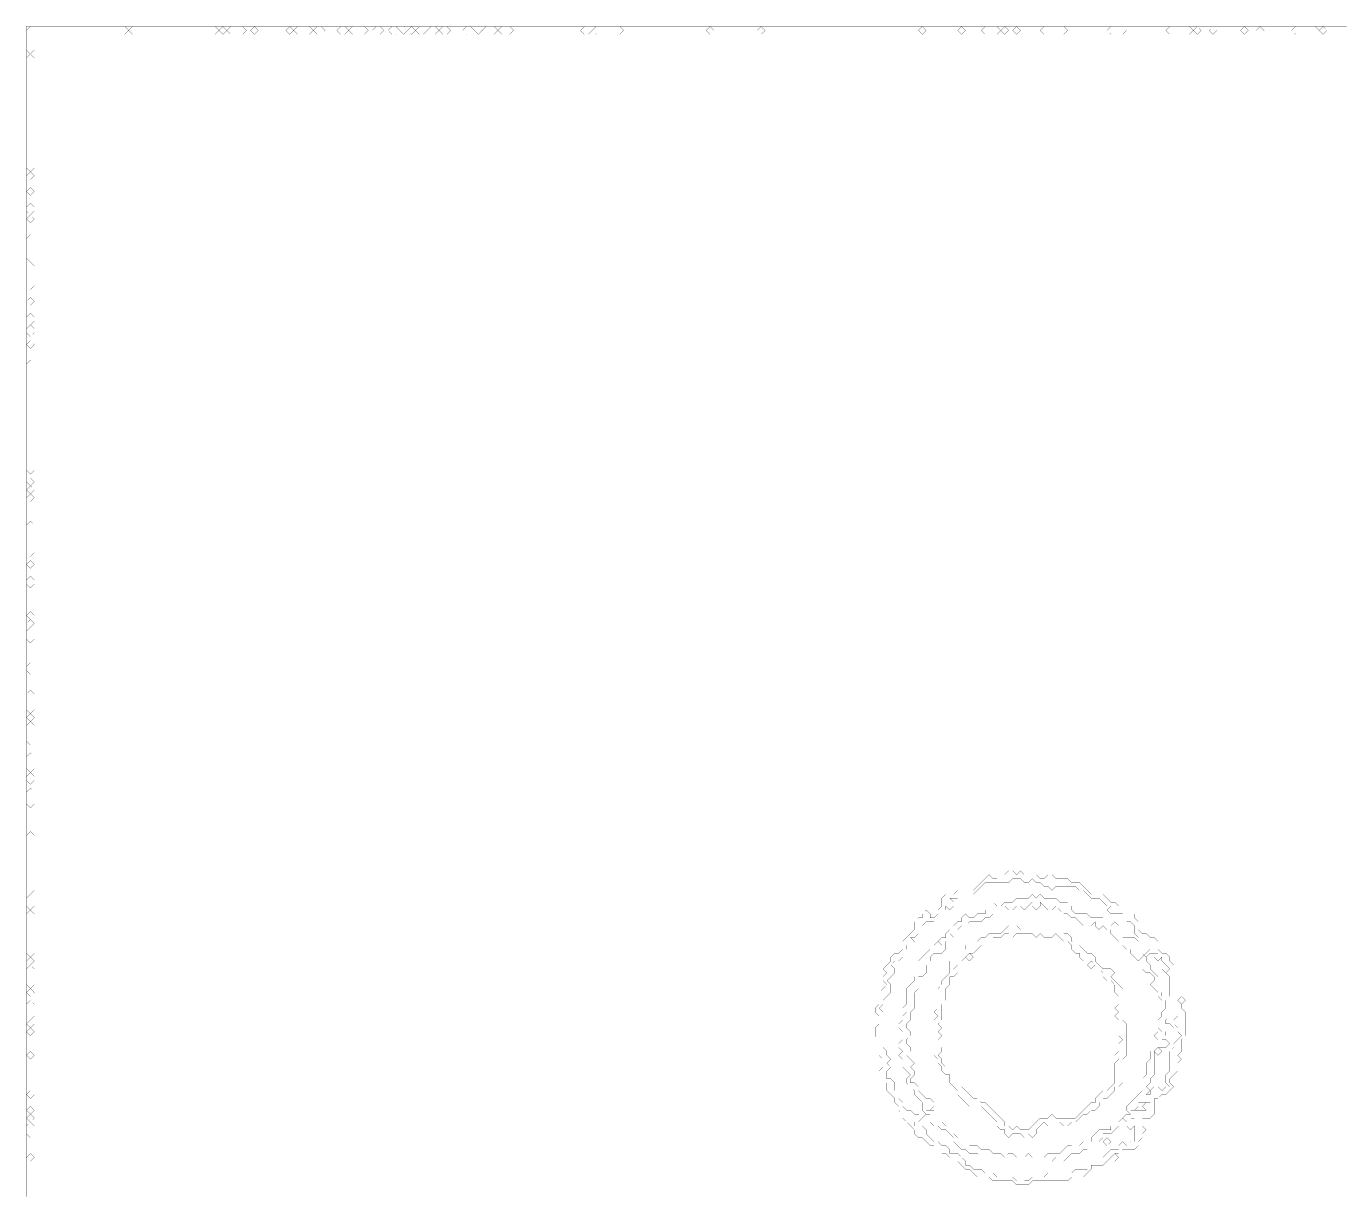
# Model space of a CAD drawing. Header units: metres. Extents: x 0 to 5089, y -5089 to 0.
# Drawn here: x 0 to 3341, y -2963 to 0 of the extents above; entities that cross this region are included whole.
import ezdxf

# ---------------------------------------------------------------- set-up
doc = ezdxf.new("R2010")
doc.units = ezdxf.units.M
doc.layers.add('conductor', color=1, linetype='Continuous')
doc.layers.add('substrate', color=5, linetype='Continuous')

msp = doc.modelspace()

# ---------------------------------------------------------------- linework, layer by layer
at = {"layer": 'conductor', "const_width": 0.5}
for points in [[(2499.7, -2161.1), (2489.7, -2171.1), (2479.8, -2171.1), (2469.8, -2171.1), (2459.9, -2171.1), (2449.9, -2171.1), (2440, -2171.1), (2430, -2171.1), (2420, -2181), (2410.1, -2191), (2400.1, -2200.9), (2390.2, -2200.9), (2380.2, -2200.9), (2370.2, -2200.9), (2360.3, -2210.9), (2350.3, -2210.9), (2340.4, -2210.9), (2350.3, -2220.9), (2350.3, -2230.8), (2340.4, -2240.8), (2330.4, -2230.8), (2330.4, -2240.8), (2320.4, -2250.7), (2310.5, -2260.7), (2300.5, -2270.6), (2290.6, -2270.6), (2280.6, -2270.6), (2270.6, -2280.6), (2260.7, -2280.6), (2260.7, -2290.6), (2260.7, -2300.5), (2250.7, -2310.5), (2240.8, -2310.5), (2250.7, -2320.4), (2240.8, -2330.4), (2230.8, -2330.4), (2230.8, -2340.4), (2220.9, -2350.3), (2220.9, -2360.3), (2210.9, -2370.2), (2200.9, -2370.2), (2191, -2380.2), (2200.9, -2390.2), (2200.9, -2400.1), (2191, -2410.1), (2181, -2420), (2191, -2430), (2191, -2440), (2191, -2449.9), (2181, -2459.9), (2171.1, -2469.8), (2171.1, -2479.8), (2161.1, -2489.7), (2171.1, -2499.7), (2171.1, -2509.7), (2171.1, -2519.6), (2171.1, -2529.6), (2171.1, -2539.5), (2171.1, -2549.5), (2171.1, -2559.5), (2171.1, -2569.4), (2171.1, -2579.4), (2171.1, -2589.3), (2181, -2599.3), (2181, -2609.3), (2191, -2619.2), (2181, -2629.2), (2191, -2639.1), (2181, -2649.1), (2181, -2659), (2181, -2669), (2191, -2669), (2200.9, -2679), (2200.9, -2688.9), (2200.9, -2698.9), (2210.9, -2708.8), (2210.9, -2718.8), (2220.9, -2728.8), (2220.9, -2738.7), (2230.8, -2748.7), (2240.8, -2748.7), (2250.7, -2758.6), (2260.7, -2758.6), (2270.6, -2768.6), (2260.7, -2778.6), (2250.7, -2778.6), (2250.7, -2788.5), (2260.7, -2788.5), (2270.6, -2788.5), (2280.6, -2798.5), (2280.6, -2808.4), (2290.6, -2818.4), (2300.5, -2828.4), (2310.5, -2828.4), (2320.4, -2838.3), (2330.4, -2838.3), (2340.4, -2848.3), (2340.4, -2858.2), (2350.3, -2858.2), (2360.3, -2858.2), (2370.2, -2868.2), (2380.2, -2878.1), (2380.2, -2888.1), (2390.2, -2888.1), (2400.1, -2898.1), (2410.1, -2898.1), (2420, -2898.1), (2430, -2908), (2440, -2908), (2449.9, -2908), (2459.9, -2918), (2469.8, -2918), (2479.8, -2918), (2489.7, -2918), (2499.7, -2918), (2509.7, -2927.9), (2519.6, -2918), (2529.6, -2927.9), (2539.5, -2927.9), (2549.5, -2918), (2559.5, -2918), (2569.4, -2918), (2579.4, -2918), (2589.3, -2908), (2599.3, -2908), (2609.3, -2908), (2619.2, -2908), (2629.2, -2908), (2639.1, -2908), (2649.1, -2908), (2659, -2898.1), (2669, -2898.1), (2679, -2898.1), (2688.9, -2898.1), (2688.9, -2888.1), (2698.9, -2878.1), (2708.8, -2868.2), (2718.8, -2868.2), (2728.8, -2868.2), (2738.7, -2858.2), (2748.7, -2848.3), (2758.6, -2848.3), (2768.6, -2848.3), (2768.6, -2838.3), (2778.6, -2828.4), (2788.5, -2838.3), (2798.5, -2828.4), (2808.4, -2828.4), (2808.4, -2818.4), (2808.4, -2808.4), (2808.4, -2798.5), (2808.4, -2788.5), (2798.5, -2798.5), (2788.5, -2788.5), (2778.6, -2788.5), (2768.6, -2788.5), (2758.6, -2798.5), (2748.7, -2808.4), (2738.7, -2808.4), (2728.8, -2808.4), (2728.8, -2818.4), (2718.8, -2828.4), (2708.8, -2828.4), (2698.9, -2838.3), (2688.9, -2848.3), (2679, -2848.3), (2669, -2858.2), (2659, -2858.2), (2649.1, -2858.2), (2639.1, -2868.2), (2629.2, -2878.1), (2619.2, -2878.1), (2609.3, -2868.2), (2599.3, -2878.1), (2589.3, -2878.1), (2579.4, -2878.1), (2569.4, -2878.1), (2559.5, -2878.1), (2549.5, -2878.1), (2539.5, -2878.1), (2529.6, -2878.1), (2519.6, -2878.1), (2509.7, -2878.1), (2499.7, -2878.1), (2489.7, -2878.1), (2479.8, -2878.1), (2469.8, -2868.2), (2459.9, -2868.2), (2449.9, -2868.2), (2440, -2868.2), (2430, -2868.2), (2420, -2868.2), (2410.1, -2858.2), (2400.1, -2858.2), (2390.2, -2858.2), (2380.2, -2848.3), (2370.2, -2848.3), (2360.3, -2838.3), (2350.3, -2828.4), (2350.3, -2818.4), (2340.4, -2808.4), (2330.4, -2798.5), (2320.4, -2798.5), (2310.5, -2788.5), (2300.5, -2788.5), (2290.6, -2778.6), (2280.6, -2778.6), (2270.6, -2768.6), (2280.6, -2758.6), (2290.6, -2758.6), (2280.6, -2758.6), (2270.6, -2748.7), (2270.6, -2738.7), (2270.6, -2728.8), (2260.7, -2718.8), (2250.7, -2708.8), (2250.7, -2698.9), (2240.8, -2688.9), (2230.8, -2679), (2230.8, -2669), (2240.8, -2659), (2230.8, -2649.1), (2220.9, -2639.1), (2220.9, -2629.2), (2220.9, -2619.2), (2210.9, -2609.3), (2220.9, -2599.3), (2210.9, -2589.3), (2210.9, -2579.4), (2220.9, -2569.4), (2220.9, -2559.5), (2220.9, -2549.5), (2210.9, -2539.5), (2210.9, -2529.6), (2220.9, -2519.6), (2220.9, -2509.7), (2230.8, -2499.7), (2220.9, -2489.7), (2230.8, -2479.8), (2230.8, -2469.8), (2230.8, -2459.9), (2230.8, -2449.9), (2230.8, -2440), (2240.8, -2430), (2250.7, -2420), (2250.7, -2410.1), (2260.7, -2400.1), (2260.7, -2390.2), (2260.7, -2380.2), (2260.7, -2370.2), (2270.6, -2360.3), (2280.6, -2350.3), (2290.6, -2340.4), (2300.5, -2340.4), (2300.5, -2330.4), (2310.5, -2320.4), (2320.4, -2330.4), (2310.5, -2320.4), (2320.4, -2310.5), (2330.4, -2310.5), (2330.4, -2300.5), (2340.4, -2290.6), (2350.3, -2300.5), (2350.3, -2290.6), (2350.3, -2280.6), (2360.3, -2270.6), (2370.2, -2270.6), (2370.2, -2260.7), (2380.2, -2250.7), (2390.2, -2260.7), (2400.1, -2260.7), (2410.1, -2250.7), (2420, -2250.7), (2430, -2250.7), (2430, -2240.8), (2440, -2230.8), (2449.9, -2220.9), (2459.9, -2230.8), (2469.8, -2230.8), (2479.8, -2220.9), (2489.7, -2220.9), (2499.7, -2220.9), (2509.7, -2210.9), (2519.6, -2210.9), (2529.6, -2210.9), (2539.5, -2210.9), (2549.5, -2200.9), (2559.5, -2210.9), (2569.4, -2200.9), (2579.4, -2210.9), (2589.3, -2210.9), (2599.3, -2210.9), (2609.3, -2210.9), (2619.2, -2220.9), (2629.2, -2220.9), (2639.1, -2220.9), (2649.1, -2230.8), (2649.1, -2240.8), (2659, -2250.7), (2669, -2250.7), (2679, -2250.7), (2688.9, -2250.7), (2698.9, -2260.7), (2708.8, -2260.7), (2718.8, -2260.7), (2728.8, -2260.7), (2738.7, -2270.6), (2748.7, -2280.6), (2758.6, -2270.6), (2768.6, -2280.6), (2768.6, -2290.6), (2768.6, -2300.5), (2778.6, -2310.5), (2788.5, -2310.5), (2798.5, -2310.5), (2808.4, -2310.5), (2818.4, -2320.4), (2818.4, -2330.4), (2818.4, -2320.4), (2818.4, -2310.5), (2808.4, -2300.5), (2808.4, -2290.6), (2808.4, -2280.6), (2798.5, -2270.6), (2788.5, -2270.6), (2778.6, -2260.7), (2778.6, -2250.7), (2768.6, -2250.7), (2758.6, -2250.7), (2748.7, -2250.7), (2738.7, -2240.8), (2748.7, -2230.8), (2738.7, -2230.8), (2728.8, -2220.9), (2718.8, -2210.9), (2708.8, -2210.9), (2698.9, -2210.9), (2688.9, -2200.9), (2679, -2191), (2669, -2191), (2659, -2181), (2649.1, -2181), (2639.1, -2181), (2629.2, -2181), (2619.2, -2181), (2609.3, -2181), (2599.3, -2191), (2589.3, -2181), (2579.4, -2181), (2569.4, -2171.1), (2559.5, -2171.1), (2549.5, -2161.1), (2539.5, -2171.1), (2529.6, -2171.1), (2519.6, -2161.1), (2509.7, -2161.1)], [(2479.8, -2300.5), (2469.8, -2310.5), (2459.9, -2310.5), (2449.9, -2310.5), (2440, -2320.4), (2430, -2330.4), (2420, -2330.4), (2410.1, -2340.4), (2400.1, -2350.3), (2390.2, -2350.3), (2380.2, -2360.3), (2370.2, -2370.2), (2360.3, -2370.2), (2360.3, -2380.2), (2350.3, -2390.2), (2360.3, -2400.1), (2350.3, -2410.1), (2340.4, -2410.1), (2340.4, -2420), (2340.4, -2430), (2330.4, -2440), (2330.4, -2449.9), (2330.4, -2459.9), (2330.4, -2469.8), (2320.4, -2479.8), (2320.4, -2489.7), (2320.4, -2499.7), (2320.4, -2509.7), (2320.4, -2519.6), (2310.5, -2529.6), (2320.4, -2539.5), (2310.5, -2549.5), (2320.4, -2559.5), (2310.5, -2569.4), (2310.5, -2579.4), (2320.4, -2589.3), (2320.4, -2599.3), (2310.5, -2609.3), (2320.4, -2619.2), (2320.4, -2629.2), (2330.4, -2639.1), (2340.4, -2649.1), (2350.3, -2659), (2360.3, -2669), (2360.3, -2679), (2360.3, -2688.9), (2370.2, -2688.9), (2380.2, -2698.9), (2390.2, -2708.8), (2400.1, -2718.8), (2410.1, -2718.8), (2420, -2728.8), (2430, -2728.8), (2440, -2738.7), (2449.9, -2748.7), (2459.9, -2758.6), (2469.8, -2768.6), (2479.8, -2778.6), (2479.8, -2788.5), (2489.7, -2788.5), (2499.7, -2798.5), (2509.7, -2788.5), (2519.6, -2798.5), (2529.6, -2798.5), (2539.5, -2798.5), (2549.5, -2788.5), (2559.5, -2778.6), (2569.4, -2768.6), (2579.4, -2768.6), (2589.3, -2768.6), (2599.3, -2758.6), (2609.3, -2768.6), (2619.2, -2768.6), (2629.2, -2768.6), (2639.1, -2768.6), (2649.1, -2768.6), (2659, -2768.6), (2669, -2758.6), (2679, -2748.7), (2688.9, -2738.7), (2698.9, -2728.8), (2708.8, -2728.8), (2708.8, -2718.8), (2718.8, -2708.8), (2728.8, -2698.9), (2738.7, -2698.9), (2748.7, -2688.9), (2758.6, -2679), (2758.6, -2669), (2758.6, -2659), (2758.6, -2649.1), (2758.6, -2639.1), (2758.6, -2629.2), (2768.6, -2619.2), (2758.6, -2609.3), (2768.6, -2599.3), (2768.6, -2589.3), (2768.6, -2579.4), (2778.6, -2569.4), (2768.6, -2559.5), (2768.6, -2549.5), (2768.6, -2539.5), (2768.6, -2529.6), (2768.6, -2519.6), (2758.6, -2509.7), (2768.6, -2499.7), (2758.6, -2489.7), (2768.6, -2479.8), (2768.6, -2469.8), (2768.6, -2459.9), (2758.6, -2449.9), (2758.6, -2440), (2758.6, -2430), (2748.7, -2420), (2738.7, -2420), (2728.8, -2410.1), (2728.8, -2400.1), (2718.8, -2390.2), (2708.8, -2380.2), (2698.9, -2370.2), (2688.9, -2370.2), (2679, -2370.2), (2669, -2360.3), (2669, -2350.3), (2659, -2350.3), (2649.1, -2340.4), (2649.1, -2330.4), (2639.1, -2320.4), (2629.2, -2320.4), (2619.2, -2310.5), (2609.3, -2300.5), (2599.3, -2310.5), (2589.3, -2310.5), (2579.4, -2310.5), (2569.4, -2300.5), (2559.5, -2310.5), (2549.5, -2300.5), (2539.5, -2300.5), (2529.6, -2300.5), (2519.6, -2300.5), (2509.7, -2300.5), (2499.7, -2310.5), (2489.7, -2300.5)], [(2798.5, -2330.4)], [(2380.2, -2360.3), (2390.2, -2350.3), (2400.1, -2360.3), (2390.2, -2370.2)], [(2688.9, -2380.2), (2698.9, -2370.2), (2708.8, -2380.2), (2698.9, -2390.2)], [(2808.4, -2350.3)], [(2828.4, -2350.3), (2838.3, -2360.3), (2838.3, -2370.2), (2848.3, -2380.2), (2848.3, -2390.2), (2858.2, -2400.1), (2868.2, -2410.1), (2868.2, -2420), (2868.2, -2430), (2868.2, -2440), (2878.1, -2449.9), (2878.1, -2459.9), (2888.1, -2459.9), (2898.1, -2459.9), (2898.1, -2449.9), (2898.1, -2440), (2898.1, -2430), (2898.1, -2420), (2898.1, -2410.1), (2888.1, -2400.1), (2898.1, -2390.2), (2888.1, -2380.2), (2878.1, -2370.2), (2878.1, -2360.3), (2868.2, -2350.3), (2858.2, -2350.3), (2848.3, -2350.3), (2838.3, -2360.3)], [(2858.2, -2360.3), (2868.2, -2350.3), (2878.1, -2360.3), (2868.2, -2370.2)], [(2878.1, -2390.2), (2888.1, -2380.2), (2898.1, -2390.2), (2888.1, -2400.1)], [(2898.1, -2489.7)], [(2918, -2489.7)], [(2898.1, -2509.7), (2888.1, -2519.6), (2888.1, -2529.6), (2898.1, -2529.6), (2908, -2539.5), (2898.1, -2549.5), (2888.1, -2549.5), (2888.1, -2559.5), (2878.1, -2569.4), (2888.1, -2569.4), (2898.1, -2579.4), (2888.1, -2589.3), (2878.1, -2589.3), (2868.2, -2589.3), (2858.2, -2599.3), (2858.2, -2609.3), (2858.2, -2619.2), (2858.2, -2629.2), (2858.2, -2639.1), (2858.2, -2649.1), (2858.2, -2659), (2848.3, -2669), (2848.3, -2679), (2838.3, -2688.9), (2848.3, -2698.9), (2838.3, -2708.8), (2848.3, -2708.8), (2848.3, -2698.9), (2858.2, -2688.9), (2868.2, -2688.9), (2878.1, -2698.9), (2888.1, -2688.9), (2898.1, -2688.9), (2888.1, -2679), (2888.1, -2669), (2888.1, -2659), (2898.1, -2649.1), (2898.1, -2639.1), (2898.1, -2629.2), (2898.1, -2619.2), (2898.1, -2609.3), (2898.1, -2599.3), (2908, -2589.3), (2908, -2579.4), (2918, -2569.4), (2927.9, -2559.5), (2918, -2549.5), (2918, -2539.5), (2908, -2529.6), (2908, -2519.6), (2918, -2509.7), (2908, -2509.7)], [(2858.2, -2599.3), (2868.2, -2589.3), (2878.1, -2599.3), (2868.2, -2609.3)], [(2818.4, -2728.8), (2818.4, -2738.7), (2808.4, -2748.7), (2798.5, -2748.7), (2808.4, -2748.7), (2818.4, -2748.7), (2828.4, -2748.7), (2838.3, -2748.7), (2828.4, -2738.7), (2838.3, -2728.8), (2848.3, -2728.8), (2838.3, -2728.8), (2828.4, -2728.8)], [(2798.5, -2768.6), (2808.4, -2768.6)], [(2728.8, -2828.4), (2738.7, -2818.4), (2748.7, -2828.4), (2738.7, -2838.3)]]:
    msp.add_lwpolyline(points, close=True, dxfattribs=at)
at = {"layer": 'substrate', "const_width": 0.5}
msp.add_lwpolyline([(3346.2, 0), (3336.3, 0), (3326.3, 0), (3316.3, 0), (3306.4, 0), (3296.4, 0), (3286.5, 0), (3276.5, 0), (3266.5, 0), (3256.6, 0), (3246.6, 0), (3236.7, 0), (3226.7, 0), (3216.8, 0), (3206.8, 0), (3196.8, 0), (3186.9, 0), (3176.9, 0), (3167, 0), (3157, 0), (3147, 0), (3137.1, 0), (3127.1, 0), (3117.2, 0), (3107.2, 0), (3097.2, 0), (3087.3, 0), (3077.3, 0), (3067.4, 0), (3057.4, 0), (3047.4, 0), (3037.5, 0), (3027.5, 0), (3017.6, 0), (3007.6, 0), (2997.7, 0), (2987.7, 0), (2977.7, 0), (2967.8, 0), (2957.8, 0), (2947.9, 0), (2937.9, 0), (2927.9, 0), (2918, 0), (2908, 0), (2898.1, 0), (2888.1, 0), (2878.1, 0), (2868.2, 0), (2858.2, 0), (2848.3, 0), (2838.3, 0), (2828.4, 0), (2818.4, 0), (2808.4, 0), (2798.5, 0), (2788.5, 0), (2778.6, 0), (2768.6, 0), (2758.6, 0), (2748.7, 0), (2738.7, 0), (2728.8, 0), (2718.8, 0), (2708.8, 0), (2698.9, 0), (2688.9, 0), (2679, 0), (2669, 0), (2659, 0), (2649.1, 0), (2639.1, 0), (2629.2, 0), (2619.2, 0), (2609.3, 0), (2599.3, 0), (2589.3, 0), (2579.4, 0), (2569.4, 0), (2559.5, 0), (2549.5, 0), (2539.5, 0), (2529.6, 0), (2519.6, 0), (2509.7, 0), (2499.7, 0), (2489.7, 0), (2479.8, 0), (2469.8, 0), (2459.9, 0), (2449.9, 0), (2440, 0), (2430, 0), (2420, 0), (2410.1, 0), (2400.1, 0), (2390.2, 0), (2380.2, 0), (2370.2, 0), (2360.3, 0), (2350.3, 0), (2340.4, 0), (2330.4, 0), (2320.4, 0), (2310.5, 0), (2300.5, 0), (2290.6, 0), (2280.6, 0), (2270.6, 0), (2260.7, 0), (2250.7, 0), (2240.8, 0), (2230.8, 0), (2220.9, 0), (2210.9, 0), (2200.9, 0), (2191, 0), (2181, 0), (2171.1, 0), (2161.1, 0), (2151.1, 0), (2141.2, 0), (2131.2, 0), (2121.3, 0), (2111.3, 0), (2101.3, 0), (2091.4, 0), (2081.4, 0), (2071.5, 0), (2061.5, 0), (2051.6, 0), (2041.6, 0), (2031.6, 0), (2021.7, 0), (2011.7, 0), (2001.8, 0), (1991.8, 0), (1981.8, 0), (1971.9, 0), (1961.9, 0), (1952, 0), (1942, 0), (1932, 0), (1922.1, 0), (1912.1, 0), (1902.2, 0), (1892.2, 0), (1882.2, 0), (1872.3, 0), (1862.3, 0), (1852.4, 0), (1842.4, 0), (1832.5, 0), (1822.5, 0), (1812.5, 0), (1802.6, 0), (1792.6, 0), (1782.7, 0), (1772.7, 0), (1762.7, 0), (1752.8, 0), (1742.8, 0), (1732.9, 0), (1722.9, 0), (1712.9, 0), (1703, 0), (1693, 0), (1683.1, 0), (1673.1, 0), (1663.2, 0), (1653.2, 0), (1643.2, 0), (1633.3, 0), (1623.3, 0), (1613.4, 0), (1603.4, 0), (1593.4, 0), (1583.5, 0), (1573.5, 0), (1563.6, 0), (1553.6, 0), (1543.6, 0), (1533.7, 0), (1523.7, 0), (1513.8, 0), (1503.8, 0), (1493.8, 0), (1483.9, 0), (1473.9, 0), (1464, 0), (1454, 0), (1444.1, 0), (1434.1, 0), (1424.1, 0), (1414.2, 0), (1404.2, 0), (1394.3, 0), (1384.3, 0), (1374.3, 0), (1364.4, 0), (1354.4, 0), (1344.5, 0), (1334.5, 0), (1324.5, 0), (1314.6, 0), (1304.6, 0), (1294.7, 0), (1284.7, 0), (1274.8, 0), (1264.8, 0), (1254.8, 0), (1244.9, 0), (1234.9, 0), (1225, 0), (1215, 0), (1205, 0), (1195.1, 0), (1185.1, 0), (1175.2, 0), (1165.2, 0), (1155.2, 0), (1145.3, 0), (1135.3, 0), (1125.4, 0), (1115.4, 0), (1105.4, 0), (1095.5, 0), (1085.5, 0), (1075.6, 0), (1065.6, 0), (1055.7, 0), (1045.7, 0), (1035.7, 0), (1025.8, 0), (1015.8, 0), (1005.9, 0), (995.9, 0), (985.9, 0), (976, 0), (966, 0), (956.1, 0), (946.1, 0), (936.1, 0), (926.2, 0), (916.2, 0), (906.3, 0), (896.3, 0), (886.3, 0), (876.4, 0), (866.4, 0), (856.5, 0), (846.5, 0), (836.6, 0), (826.6, 0), (816.6, 0), (806.7, 0), (796.7, 0), (786.8, 0), (776.8, 0), (766.8, 0), (756.9, 0), (746.9, 0), (737, 0), (727, 0), (717, 0), (707.1, 0), (697.1, 0), (687.2, 0), (677.2, 0), (667.3, 0), (657.3, 0), (647.3, 0), (637.4, 0), (627.4, 0), (617.5, 0), (607.5, 0), (597.5, 0), (587.6, 0), (577.6, 0), (567.7, 0), (557.7, 0), (547.7, 0), (537.8, 0), (527.8, 0), (517.9, 0), (507.9, 0), (497.9, 0), (488, 0), (478, 0), (468.1, 0), (458.1, 0), (448.2, 0), (438.2, 0), (428.2, 0), (418.3, 0), (408.3, 0), (398.4, 0), (388.4, 0), (378.4, 0), (368.5, 0), (358.5, 0), (348.6, 0), (338.6, 0), (328.6, 0), (318.7, 0), (308.7, 0), (298.8, 0), (288.8, 0), (278.9, 0), (268.9, 0), (258.9, 0), (249, 0), (239, 0), (229.1, 0), (219.1, 0), (209.1, 0), (199.2, 0), (189.2, 0), (179.3, 0), (169.3, 0), (159.3, 0), (149.4, 0), (139.4, 0), (129.5, 0), (119.5, 0), (109.5, 0), (99.6, 0), (89.6, 0), (79.7, 0), (69.7, 0), (59.8, 0), (49.8, 0), (39.8, 0), (29.9, 0), (19.9, 0), (10, 0), (0, 0), (0, -10), (0, -19.9), (0, -29.9), (0, -39.8), (0, -49.8), (0, -59.8), (0, -69.7), (0, -79.7), (0, -89.6), (0, -99.6), (0, -109.5), (0, -119.5), (0, -129.5), (0, -139.4), (0, -149.4), (0, -159.3), (0, -169.3), (0, -179.3), (0, -189.2), (0, -199.2), (0, -209.1), (0, -219.1), (0, -229.1), (0, -239), (0, -249), (0, -258.9), (0, -268.9), (0, -278.9), (0, -288.8), (0, -298.8), (0, -308.7), (0, -318.7), (0, -328.6), (0, -338.6), (0, -348.6), (0, -358.5), (0, -368.5), (0, -378.4), (0, -388.4), (0, -398.4), (0, -408.3), (0, -418.3), (0, -428.2), (0, -438.2), (0, -448.2), (0, -458.1), (0, -468.1), (0, -478), (0, -488), (0, -497.9), (0, -507.9), (0, -517.9), (0, -527.8), (0, -537.8), (0, -547.7), (0, -557.7), (0, -567.7), (0, -577.6), (0, -587.6), (0, -597.5), (0, -607.5), (0, -617.5), (0, -627.4), (0, -637.4), (0, -647.3), (0, -657.3), (0, -667.3), (0, -677.2), (0, -687.2), (0, -697.1), (0, -707.1), (0, -717), (0, -727), (0, -737), (0, -746.9), (0, -756.9), (0, -766.8), (0, -776.8), (0, -786.8), (0, -796.7), (0, -806.7), (0, -816.6), (0, -826.6), (0, -836.6), (0, -846.5), (0, -856.5), (0, -866.4), (0, -876.4), (0, -886.3), (0, -896.3), (0, -906.3), (0, -916.2), (0, -926.2), (0, -936.1), (0, -946.1), (0, -956.1), (0, -966), (0, -976), (0, -985.9), (0, -995.9), (0, -1005.9), (0, -1015.8), (0, -1025.8), (0, -1035.7), (0, -1045.7), (0, -1055.7), (0, -1065.6), (0, -1075.6), (0, -1085.5), (0, -1095.5), (0, -1105.4), (0, -1115.4), (0, -1125.4), (0, -1135.3), (0, -1145.3), (0, -1155.2), (0, -1165.2), (0, -1175.2), (0, -1185.1), (0, -1195.1), (0, -1205), (0, -1215), (0, -1225), (0, -1234.9), (0, -1244.9), (0, -1254.8), (0, -1264.8), (0, -1274.8), (0, -1284.7), (0, -1294.7), (0, -1304.6), (0, -1314.6), (0, -1324.5), (0, -1334.5), (0, -1344.5), (0, -1354.4), (0, -1364.4), (0, -1374.3), (0, -1384.3), (0, -1394.3), (0, -1404.2), (0, -1414.2), (0, -1424.1), (0, -1434.1), (0, -1444.1), (0, -1454), (0, -1464), (0, -1473.9), (0, -1483.9), (0, -1493.8), (0, -1503.8), (0, -1513.8), (0, -1523.7), (0, -1533.7), (0, -1543.6), (0, -1553.6), (0, -1563.6), (0, -1573.5), (0, -1583.5), (0, -1593.4), (0, -1603.4), (0, -1613.4), (0, -1623.3), (0, -1633.3), (0, -1643.2), (0, -1653.2), (0, -1663.2), (0, -1673.1), (0, -1683.1), (0, -1693), (0, -1703), (0, -1712.9), (0, -1722.9), (0, -1732.9), (0, -1742.8), (0, -1752.8), (0, -1762.7), (0, -1772.7), (0, -1782.7), (0, -1792.6), (0, -1802.6), (0, -1812.5), (0, -1822.5), (0, -1832.5), (0, -1842.4), (0, -1852.4), (0, -1862.3), (0, -1872.3), (0, -1882.2), (0, -1892.2), (0, -1902.2), (0, -1912.1), (0, -1922.1), (0, -1932), (0, -1942), (0, -1952), (0, -1961.9), (0, -1971.9), (0, -1981.8), (0, -1991.8), (0, -2001.8), (0, -2011.7), (0, -2021.7), (0, -2031.6), (0, -2041.6), (0, -2051.6), (0, -2061.5), (0, -2071.5), (0, -2081.4), (0, -2091.4), (0, -2101.3), (0, -2111.3), (0, -2121.3), (0, -2131.2), (0, -2141.2), (0, -2151.1), (0, -2161.1), (0, -2171.1), (0, -2181), (0, -2191), (0, -2200.9), (0, -2210.9), (0, -2220.9), (0, -2230.8), (0, -2240.8), (0, -2250.7), (0, -2260.7), (0, -2270.6), (0, -2280.6), (0, -2290.6), (0, -2300.5), (0, -2310.5), (0, -2320.4), (0, -2330.4), (0, -2340.4), (0, -2350.3), (0, -2360.3), (0, -2370.2), (0, -2380.2), (0, -2390.2), (0, -2400.1), (0, -2410.1), (0, -2420), (0, -2430), (0, -2440), (0, -2449.9), (0, -2459.9), (0, -2469.8), (0, -2479.8), (0, -2489.7), (0, -2499.7), (0, -2509.7), (0, -2519.6), (0, -2529.6), (0, -2539.5), (0, -2549.5), (0, -2559.5), (0, -2569.4), (0, -2579.4), (0, -2589.3), (0, -2599.3), (0, -2609.3), (0, -2619.2), (0, -2629.2), (0, -2639.1), (0, -2649.1), (0, -2659), (0, -2669), (0, -2679), (0, -2688.9), (0, -2698.9), (0, -2708.8), (0, -2718.8), (0, -2728.8), (0, -2738.7), (0, -2748.7), (0, -2758.6), (0, -2768.6), (0, -2778.6), (0, -2788.5), (0, -2798.5), (0, -2808.4), (0, -2818.4), (0, -2828.4), (0, -2838.3), (0, -2848.3), (0, -2858.2), (0, -2868.2), (0, -2878.1), (0, -2888.1), (0, -2898.1), (0, -2908), (0, -2918), (0, -2927.9), (0, -2937.9), (0, -2947.9), (0, -2957.8), (0, -2967.8)], dxfattribs=at)
for points in [[(0, -10), (10, 0), (19.9, 0), (29.9, 0), (39.8, 0), (49.8, 0), (59.8, 0), (69.7, 0), (79.7, 0), (89.6, 0), (99.6, 0), (109.5, 0), (119.5, 0), (129.5, 0), (139.4, 0), (149.4, 0), (159.3, 0), (169.3, 0), (179.3, 0), (189.2, 0), (199.2, 0), (209.1, 0), (219.1, 0), (229.1, 0), (239, 0), (249, 0), (258.9, -10), (249, -19.9), (239, -19.9), (229.1, -19.9), (219.1, -19.9), (209.1, -19.9), (199.2, -19.9), (189.2, -19.9), (179.3, -19.9), (169.3, -19.9), (159.3, -19.9), (149.4, -19.9), (139.4, -19.9), (129.5, -19.9), (119.5, -19.9), (109.5, -19.9), (99.6, -19.9), (89.6, -19.9), (79.7, -19.9), (69.7, -19.9), (59.8, -19.9), (49.8, -19.9), (39.8, -19.9), (29.9, -19.9), (19.9, -19.9), (19.9, -29.9), (19.9, -39.8), (19.9, -49.8), (19.9, -59.8), (10, -69.7), (0, -59.8), (0, -49.8), (0, -39.8), (0, -29.9), (0, -19.9)], [(258.9, -10), (268.9, 0), (278.9, 0), (288.8, 0), (298.8, 0), (308.7, 0), (318.7, 0), (328.6, 0), (338.6, 0), (348.6, 0), (358.5, 0), (368.5, 0), (378.4, 0), (388.4, 0), (398.4, 0), (408.3, 0), (418.3, 0), (428.2, 0), (438.2, 0), (448.2, 0), (458.1, 0), (468.1, 0), (478, 0), (488, -10), (478, -19.9), (468.1, -19.9), (458.1, -19.9), (448.2, -19.9), (438.2, -19.9), (428.2, -19.9), (418.3, -19.9), (408.3, -19.9), (398.4, -19.9), (388.4, -19.9), (378.4, -19.9), (368.5, -19.9), (358.5, -19.9), (348.6, -19.9), (338.6, -19.9), (328.6, -19.9), (318.7, -19.9), (308.7, -19.9), (298.8, -19.9), (288.8, -19.9), (278.9, -19.9), (268.9, -19.9)], [(488, -10), (497.9, 0), (507.9, -10), (497.9, -19.9)], [(507.9, -10), (517.9, 0), (527.8, 0), (537.8, 0), (547.7, 0), (557.7, -10), (547.7, -19.9), (537.8, -19.9), (527.8, -19.9), (517.9, -19.9)], [(567.7, -10), (577.6, 0), (587.6, -10), (577.6, -19.9)], [(657.3, -10), (667.3, 0), (677.2, -10), (667.3, -19.9)], [(677.2, -10), (687.2, 0), (697.1, 0), (707.1, 0), (717, 0), (727, -10), (717, -19.9), (707.1, -19.9), (697.1, -19.9), (687.2, -19.9)], [(727, -10), (737, 0), (746.9, 0), (756.9, -10), (746.9, -19.9), (737, -19.9)], [(786.8, -10), (796.7, 0), (806.7, 0), (816.6, -10), (806.7, -19.9), (796.7, -19.9)], [(816.6, -10), (826.6, 0), (836.6, 0), (846.5, 0), (856.5, 0), (866.4, -10), (856.5, -19.9), (846.5, -19.9), (836.6, -19.9), (826.6, -19.9)], [(876.4, -10), (886.3, 0), (896.3, 0), (906.3, -10), (896.3, -19.9), (886.3, -19.9)], [(916.2, -10), (926.2, 0), (936.1, 0), (946.1, -10), (936.1, -19.9), (926.2, -19.9)], [(946.1, -10), (956.1, 0), (966, -10), (956.1, -19.9)], [(966, -10), (976, 0), (985.9, -10), (976, -19.9)], [(985.9, -10), (995.9, 0), (1005.9, 0), (1015.8, -10), (1005.9, -19.9), (995.9, -19.9)], [(1015.8, -10), (1025.8, 0), (1035.7, 0), (1045.7, -10), (1035.7, -19.9), (1025.8, -19.9)], [(1045.7, -10), (1055.7, 0), (1065.6, 0), (1075.6, -10), (1065.6, -19.9), (1055.7, -19.9)], [(1105.4, -10), (1115.4, 0), (1125.4, 0), (1135.3, -10), (1125.4, -19.9), (1115.4, -19.9)], [(1135.3, -10), (1145.3, 0), (1155.2, -10), (1145.3, -19.9)], [(1155.2, -10), (1165.2, 0), (1175.2, 0), (1185.1, 0), (1195.1, -10), (1185.1, -19.9), (1175.2, -19.9), (1165.2, -19.9)], [(1195.1, -10), (1205, 0), (1215, 0), (1225, 0), (1234.9, -10), (1225, -19.9), (1215, -19.9), (1205, -19.9)], [(1404.2, -10), (1414.2, 0), (1424.1, 0), (1434.1, -10), (1424.1, -19.9), (1414.2, -19.9)], [(1434.1, -10), (1444.1, 0), (1454, 0), (1464, 0), (1473.9, 0), (1483.9, 0), (1493.8, 0), (1503.8, 0), (1513.8, -10), (1503.8, -19.9), (1493.8, -19.9), (1483.9, -19.9), (1473.9, -19.9), (1464, -19.9), (1454, -19.9), (1444.1, -19.9)], [(1722.9, -10), (1732.9, 0), (1742.8, -10), (1732.9, -19.9)], [(1852.4, -10), (1862.3, 0), (1872.3, -10), (1862.3, -19.9)], [(2260.7, -10), (2270.6, 0), (2280.6, -10), (2270.6, -19.9)], [(2360.3, -10), (2370.2, 0), (2380.2, -10), (2370.2, -19.9)], [(2420, -10), (2430, 0), (2440, 0), (2449.9, 0), (2459.9, 0), (2469.8, -10), (2459.9, -19.9), (2449.9, -19.9), (2440, -19.9), (2430, -19.9)], [(2469.8, -10), (2479.8, 0), (2489.7, -10), (2479.8, -19.9)], [(2499.7, -10), (2509.7, 0), (2519.6, -10), (2509.7, -19.9)], [(2569.4, -10), (2579.4, 0), (2589.3, 0), (2599.3, 0), (2609.3, 0), (2619.2, 0), (2629.2, 0), (2639.1, -10), (2629.2, -19.9), (2619.2, -19.9), (2609.3, -19.9), (2599.3, -19.9), (2589.3, -19.9), (2579.4, -19.9)], [(2738.7, -10), (2748.7, 0), (2758.6, 0), (2768.6, 0), (2778.6, 0), (2788.5, -10), (2778.6, -19.9), (2768.6, -19.9), (2758.6, -19.9), (2748.7, -19.9)], [(2888.1, -10), (2898.1, 0), (2908, 0), (2918, 0), (2927.9, 0), (2937.9, 0), (2947.9, 0), (2957.8, -10), (2947.9, -19.9), (2937.9, -19.9), (2927.9, -19.9), (2918, -19.9), (2908, -19.9), (2898.1, -19.9)], [(2957.8, -10), (2967.8, 0), (2977.7, -10), (2967.8, -19.9)], [(2997.7, -10), (3007.6, 0), (3017.6, -10), (3007.6, -19.9)], [(3077.3, -10), (3087.3, 0), (3097.2, -10), (3087.3, -19.9)], [(3117.2, -10), (3127.1, 0), (3137.1, -10), (3127.1, -19.9)], [(3206.8, -10), (3216.8, 0), (3226.7, 0), (3236.7, 0), (3246.6, 0), (3256.6, 0), (3266.5, 0), (3276.5, -10), (3266.5, -19.9), (3256.6, -19.9), (3246.6, -19.9), (3236.7, -19.9), (3226.7, -19.9), (3216.8, -19.9)], [(3276.5, -10), (3286.5, 0), (3296.4, -10), (3286.5, -19.9)], [(0, -79.7), (10, -69.7), (19.9, -79.7), (19.9, -89.6), (19.9, -99.6), (19.9, -109.5), (19.9, -119.5), (19.9, -129.5), (19.9, -139.4), (19.9, -149.4), (19.9, -159.3), (19.9, -169.3), (19.9, -179.3), (19.9, -189.2), (19.9, -199.2), (19.9, -209.1), (19.9, -219.1), (19.9, -229.1), (19.9, -239), (19.9, -249), (19.9, -258.9), (19.9, -268.9), (19.9, -278.9), (19.9, -288.8), (19.9, -298.8), (19.9, -308.7), (19.9, -318.7), (19.9, -328.6), (19.9, -338.6), (19.9, -348.6), (19.9, -358.5), (10, -368.5), (0, -358.5), (0, -348.6), (0, -338.6), (0, -328.6), (0, -318.7), (0, -308.7), (0, -298.8), (0, -288.8), (0, -278.9), (0, -268.9), (0, -258.9), (0, -249), (0, -239), (0, -229.1), (0, -219.1), (0, -209.1), (0, -199.2), (0, -189.2), (0, -179.3), (0, -169.3), (0, -159.3), (0, -149.4), (0, -139.4), (0, -129.5), (0, -119.5), (0, -109.5), (0, -99.6), (0, -89.6)], [(0, -378.4), (10, -368.5), (19.9, -378.4), (10, -388.4)], [(0, -418.3), (10, -408.3), (19.9, -418.3), (10, -428.2)], [(0, -458.1), (10, -448.2), (19.9, -458.1), (19.9, -468.1), (10, -478), (0, -468.1)], [(0, -488), (10, -478), (19.9, -488), (10, -497.9)], [(0, -537.8), (10, -527.8), (19.9, -537.8), (19.9, -547.7), (19.9, -557.7), (19.9, -567.7), (19.9, -577.6), (19.9, -587.6), (10, -597.5), (0, -587.6), (0, -577.6), (0, -567.7), (0, -557.7), (0, -547.7)], [(0, -607.5), (10, -597.5), (19.9, -607.5), (19.9, -617.5), (19.9, -627.4), (19.9, -637.4), (19.9, -647.3), (19.9, -657.3), (10, -667.3), (0, -657.3), (0, -647.3), (0, -637.4), (0, -627.4), (0, -617.5)], [(0, -697.1), (10, -687.2), (19.9, -697.1), (10, -707.1)], [(0, -737), (10, -727), (19.9, -737), (19.9, -746.9), (10, -756.9), (0, -746.9)], [(0, -766.8), (10, -756.9), (19.9, -766.8), (19.9, -776.8), (10, -786.8), (0, -776.8)], [(0, -806.7), (10, -796.7), (19.9, -806.7), (10, -816.6)], [(0, -856.5), (10, -846.5), (19.9, -856.5), (19.9, -866.4), (19.9, -876.4), (19.9, -886.3), (19.9, -896.3), (19.9, -906.3), (19.9, -916.2), (19.9, -926.2), (19.9, -936.1), (19.9, -946.1), (19.9, -956.1), (19.9, -966), (19.9, -976), (19.9, -985.9), (19.9, -995.9), (19.9, -1005.9), (19.9, -1015.8), (19.9, -1025.8), (19.9, -1035.7), (19.9, -1045.7), (19.9, -1055.7), (19.9, -1065.6), (19.9, -1075.6), (19.9, -1085.5), (19.9, -1095.5), (19.9, -1105.4), (19.9, -1115.4), (19.9, -1125.4), (10, -1135.3), (0, -1125.4), (0, -1115.4), (0, -1105.4), (0, -1095.5), (0, -1085.5), (0, -1075.6), (0, -1065.6), (0, -1055.7), (0, -1045.7), (0, -1035.7), (0, -1025.8), (0, -1015.8), (0, -1005.9), (0, -995.9), (0, -985.9), (0, -976), (0, -966), (0, -956.1), (0, -946.1), (0, -936.1), (0, -926.2), (0, -916.2), (0, -906.3), (0, -896.3), (0, -886.3), (0, -876.4), (0, -866.4)], [(0, -1155.2), (10, -1145.3), (19.9, -1155.2), (10, -1165.2)], [(0, -1175.2), (10, -1165.2), (19.9, -1175.2), (10, -1185.1)], [(0, -1195.1), (10, -1185.1), (19.9, -1195.1), (10, -1205)], [(0, -1264.8), (10, -1254.8), (19.9, -1264.8), (19.9, -1274.8), (19.9, -1284.7), (19.9, -1294.7), (19.9, -1304.6), (19.9, -1314.6), (19.9, -1324.5), (19.9, -1334.5), (10, -1344.5), (0, -1334.5), (0, -1324.5), (0, -1314.6), (0, -1304.6), (0, -1294.7), (0, -1284.7), (0, -1274.8)], [(0, -1364.4), (10, -1354.4), (19.9, -1364.4), (10, -1374.3)], [(0, -1404.2), (10, -1394.3), (19.9, -1404.2), (19.9, -1414.2), (10, -1424.1), (0, -1414.2)], [(0, -1493.8), (10, -1483.9), (19.9, -1493.8), (10, -1503.8)], [(0, -1513.8), (10, -1503.8), (19.9, -1513.8), (10, -1523.7)], [(0, -1533.7), (10, -1523.7), (19.9, -1533.7), (19.9, -1543.6), (19.9, -1553.6), (10, -1563.6), (0, -1553.6), (0, -1543.6)], [(0, -1623.3), (10, -1613.4), (19.9, -1623.3), (19.9, -1633.3), (10, -1643.2), (0, -1633.3)], [(0, -1693), (10, -1683.1), (19.9, -1693), (19.9, -1703), (19.9, -1712.9), (19.9, -1722.9), (19.9, -1732.9), (10, -1742.8), (0, -1732.9), (0, -1722.9), (0, -1712.9), (0, -1703)], [(0, -1752.8), (10, -1742.8), (19.9, -1752.8), (10, -1762.7)], [(0, -1772.7), (10, -1762.7), (19.9, -1772.7), (19.9, -1782.7), (19.9, -1792.6), (19.9, -1802.6), (19.9, -1812.5), (10, -1822.5), (0, -1812.5), (0, -1802.6), (0, -1792.6), (0, -1782.7)], [(0, -1852.4), (10, -1842.4), (19.9, -1852.4), (19.9, -1862.3), (19.9, -1872.3), (19.9, -1882.2), (10, -1892.2), (0, -1882.2), (0, -1872.3), (0, -1862.3)], [(0, -1902.2), (10, -1892.2), (19.9, -1902.2), (19.9, -1912.1), (10, -1922.1), (0, -1912.1)], [(0, -1942), (10, -1932), (19.9, -1942), (19.9, -1952), (19.9, -1961.9), (19.9, -1971.9), (10, -1981.8), (0, -1971.9), (0, -1961.9), (0, -1952)], [(0, -2051.6), (10, -2041.6), (19.9, -2051.6), (19.9, -2061.5), (19.9, -2071.5), (19.9, -2081.4), (19.9, -2091.4), (19.9, -2101.3), (19.9, -2111.3), (19.9, -2121.3), (19.9, -2131.2), (19.9, -2141.2), (19.9, -2151.1), (19.9, -2161.1), (19.9, -2171.1), (19.9, -2181), (19.9, -2191), (10, -2200.9), (0, -2191), (0, -2181), (0, -2171.1), (0, -2161.1), (0, -2151.1), (0, -2141.2), (0, -2131.2), (0, -2121.3), (0, -2111.3), (0, -2101.3), (0, -2091.4), (0, -2081.4), (0, -2071.5), (0, -2061.5)], [(2479.8, -2151.1), (2489.7, -2141.2), (2499.7, -2141.2), (2509.7, -2151.1), (2519.6, -2141.2), (2529.6, -2151.1), (2539.5, -2151.1), (2549.5, -2151.1), (2559.5, -2151.1), (2569.4, -2161.1), (2579.4, -2161.1), (2589.3, -2151.1), (2599.3, -2151.1), (2609.3, -2161.1), (2619.2, -2161.1), (2629.2, -2161.1), (2639.1, -2161.1), (2649.1, -2171.1), (2659, -2171.1), (2669, -2171.1), (2679, -2181), (2688.9, -2191), (2698.9, -2200.9), (2708.8, -2200.9), (2718.8, -2200.9), (2728.8, -2200.9), (2738.7, -2210.9), (2748.7, -2220.9), (2758.6, -2220.9), (2768.6, -2230.8), (2768.6, -2240.8), (2778.6, -2240.8), (2788.5, -2240.8), (2798.5, -2240.8), (2808.4, -2250.7), (2808.4, -2260.7), (2818.4, -2270.6), (2818.4, -2280.6), (2818.4, -2290.6), (2828.4, -2300.5), (2838.3, -2300.5), (2848.3, -2310.5), (2858.2, -2310.5), (2868.2, -2320.4), (2868.2, -2330.4), (2868.2, -2340.4), (2878.1, -2350.3), (2888.1, -2350.3), (2898.1, -2360.3), (2898.1, -2370.2), (2908, -2380.2), (2908, -2390.2), (2908, -2400.1), (2908, -2410.1), (2908, -2420), (2908, -2430), (2908, -2440), (2908, -2449.9), (2908, -2459.9), (2908, -2469.8), (2918, -2469.8), (2927.9, -2479.8), (2927.9, -2489.7), (2937.9, -2499.7), (2937.9, -2509.7), (2937.9, -2519.6), (2937.9, -2529.6), (2937.9, -2539.5), (2937.9, -2549.5), (2937.9, -2559.5), (2927.9, -2569.4), (2927.9, -2579.4), (2927.9, -2589.3), (2927.9, -2599.3), (2918, -2609.3), (2927.9, -2619.2), (2918, -2629.2), (2918, -2639.1), (2918, -2649.1), (2908, -2659), (2898.1, -2669), (2898.1, -2679), (2908, -2688.9), (2898.1, -2698.9), (2888.1, -2708.8), (2878.1, -2708.8), (2868.2, -2718.8), (2858.2, -2718.8), (2858.2, -2728.8), (2858.2, -2738.7), (2858.2, -2748.7), (2858.2, -2758.6), (2848.3, -2768.6), (2838.3, -2768.6), (2828.4, -2768.6), (2828.4, -2778.6), (2828.4, -2788.5), (2838.3, -2798.5), (2828.4, -2808.4), (2828.4, -2818.4), (2818.4, -2828.4), (2818.4, -2838.3), (2808.4, -2848.3), (2798.5, -2848.3), (2788.5, -2848.3), (2778.6, -2848.3), (2768.6, -2858.2), (2758.6, -2858.2), (2748.7, -2868.2), (2738.7, -2878.1), (2728.8, -2888.1), (2718.8, -2888.1), (2708.8, -2888.1), (2698.9, -2888.1), (2698.9, -2898.1), (2688.9, -2908), (2679, -2918), (2669, -2918), (2659, -2918), (2649.1, -2918), (2639.1, -2927.9), (2629.2, -2927.9), (2619.2, -2927.9), (2609.3, -2927.9), (2599.3, -2927.9), (2589.3, -2927.9), (2579.4, -2927.9), (2569.4, -2927.9), (2559.5, -2927.9), (2549.5, -2927.9), (2539.5, -2937.9), (2529.6, -2937.9), (2519.6, -2937.9), (2509.7, -2937.9), (2499.7, -2927.9), (2489.7, -2927.9), (2479.8, -2927.9), (2469.8, -2927.9), (2459.9, -2927.9), (2449.9, -2927.9), (2440, -2918), (2430, -2918), (2420, -2918), (2410.1, -2918), (2400.1, -2908), (2390.2, -2898.1), (2380.2, -2898.1), (2370.2, -2888.1), (2360.3, -2878.1), (2360.3, -2868.2), (2350.3, -2868.2), (2340.4, -2868.2), (2330.4, -2858.2), (2320.4, -2858.2), (2310.5, -2848.3), (2300.5, -2838.3), (2290.6, -2838.3), (2280.6, -2828.4), (2270.6, -2818.4), (2260.7, -2818.4), (2250.7, -2808.4), (2250.7, -2798.5), (2240.8, -2788.5), (2230.8, -2778.6), (2220.9, -2768.6), (2220.9, -2758.6), (2210.9, -2748.7), (2210.9, -2738.7), (2200.9, -2728.8), (2200.9, -2718.8), (2191, -2708.8), (2181, -2698.9), (2181, -2688.9), (2181, -2679), (2171.1, -2669), (2161.1, -2659), (2161.1, -2649.1), (2171.1, -2639.1), (2171.1, -2629.2), (2171.1, -2619.2), (2161.1, -2609.3), (2161.1, -2599.3), (2161.1, -2589.3), (2161.1, -2579.4), (2161.1, -2569.4), (2151.1, -2559.5), (2151.1, -2549.5), (2151.1, -2539.5), (2161.1, -2529.6), (2161.1, -2519.6), (2161.1, -2509.7), (2151.1, -2499.7), (2151.1, -2489.7), (2161.1, -2479.8), (2161.1, -2469.8), (2161.1, -2459.9), (2161.1, -2449.9), (2171.1, -2440), (2181, -2430), (2171.1, -2420), (2171.1, -2410.1), (2181, -2400.1), (2171.1, -2390.2), (2181, -2380.2), (2191, -2370.2), (2191, -2360.3), (2200.9, -2350.3), (2210.9, -2350.3), (2220.9, -2340.4), (2220.9, -2330.4), (2220.9, -2320.4), (2230.8, -2310.5), (2240.8, -2300.5), (2250.7, -2290.6), (2250.7, -2280.6), (2250.7, -2270.6), (2260.7, -2260.7), (2270.6, -2260.7), (2270.6, -2250.7), (2280.6, -2240.8), (2290.6, -2250.7), (2290.6, -2260.7), (2300.5, -2260.7), (2310.5, -2250.7), (2310.5, -2240.8), (2320.4, -2230.8), (2320.4, -2220.9), (2320.4, -2210.9), (2330.4, -2200.9), (2340.4, -2200.9), (2350.3, -2200.9), (2360.3, -2191), (2370.2, -2191), (2380.2, -2191), (2390.2, -2191), (2400.1, -2191), (2410.1, -2181), (2420, -2171.1), (2430, -2161.1), (2440, -2151.1), (2449.9, -2161.1), (2459.9, -2161.1), (2469.8, -2151.1)], [(0, -2210.9), (10, -2200.9), (19.9, -2210.9), (19.9, -2220.9), (19.9, -2230.8), (10, -2240.8), (0, -2230.8), (0, -2220.9)], [(2549.5, -2210.9), (2549.5, -2220.9), (2539.5, -2230.8), (2529.6, -2240.8), (2519.6, -2230.8), (2509.7, -2230.8), (2499.7, -2240.8), (2489.7, -2240.8), (2479.8, -2230.8), (2469.8, -2240.8), (2459.9, -2240.8), (2449.9, -2240.8), (2449.9, -2250.7), (2440, -2260.7), (2430, -2260.7), (2420, -2270.6), (2410.1, -2270.6), (2400.1, -2270.6), (2390.2, -2270.6), (2380.2, -2280.6), (2370.2, -2280.6), (2360.3, -2290.6), (2360.3, -2300.5), (2350.3, -2310.5), (2340.4, -2300.5), (2350.3, -2310.5), (2340.4, -2320.4), (2330.4, -2320.4), (2330.4, -2330.4), (2330.4, -2340.4), (2320.4, -2350.3), (2310.5, -2350.3), (2300.5, -2350.3), (2290.6, -2360.3), (2290.6, -2370.2), (2280.6, -2380.2), (2280.6, -2390.2), (2280.6, -2400.1), (2270.6, -2410.1), (2260.7, -2410.1), (2260.7, -2420), (2260.7, -2430), (2260.7, -2440), (2250.7, -2449.9), (2250.7, -2459.9), (2250.7, -2469.8), (2250.7, -2479.8), (2250.7, -2489.7), (2240.8, -2499.7), (2240.8, -2509.7), (2240.8, -2519.6), (2230.8, -2529.6), (2230.8, -2539.5), (2240.8, -2549.5), (2240.8, -2559.5), (2230.8, -2569.4), (2230.8, -2579.4), (2240.8, -2589.3), (2240.8, -2599.3), (2230.8, -2609.3), (2240.8, -2619.2), (2250.7, -2629.2), (2240.8, -2639.1), (2250.7, -2649.1), (2250.7, -2659), (2240.8, -2669), (2240.8, -2679), (2250.7, -2679), (2260.7, -2688.9), (2260.7, -2698.9), (2270.6, -2708.8), (2280.6, -2718.8), (2290.6, -2718.8), (2300.5, -2728.8), (2300.5, -2738.7), (2290.6, -2748.7), (2280.6, -2748.7), (2290.6, -2748.7), (2300.5, -2748.7), (2310.5, -2758.6), (2310.5, -2768.6), (2310.5, -2778.6), (2320.4, -2778.6), (2330.4, -2788.5), (2340.4, -2788.5), (2350.3, -2798.5), (2350.3, -2808.4), (2360.3, -2818.4), (2360.3, -2828.4), (2370.2, -2828.4), (2380.2, -2828.4), (2390.2, -2838.3), (2400.1, -2838.3), (2410.1, -2838.3), (2420, -2848.3), (2430, -2848.3), (2440, -2848.3), (2449.9, -2858.2), (2459.9, -2858.2), (2469.8, -2858.2), (2479.8, -2868.2), (2489.7, -2858.2), (2499.7, -2858.2), (2509.7, -2868.2), (2519.6, -2868.2), (2529.6, -2868.2), (2539.5, -2858.2), (2549.5, -2868.2), (2559.5, -2868.2), (2569.4, -2868.2), (2579.4, -2868.2), (2589.3, -2858.2), (2599.3, -2858.2), (2609.3, -2858.2), (2619.2, -2858.2), (2629.2, -2848.3), (2639.1, -2838.3), (2649.1, -2838.3), (2659, -2828.4), (2669, -2838.3), (2679, -2828.4), (2688.9, -2828.4), (2698.9, -2828.4), (2698.9, -2818.4), (2708.8, -2808.4), (2718.8, -2798.5), (2728.8, -2798.5), (2738.7, -2798.5), (2748.7, -2798.5), (2748.7, -2788.5), (2758.6, -2778.6), (2768.6, -2778.6), (2778.6, -2768.6), (2788.5, -2778.6), (2778.6, -2768.6), (2788.5, -2758.6), (2798.5, -2758.6), (2788.5, -2748.7), (2788.5, -2738.7), (2798.5, -2728.8), (2808.4, -2718.8), (2818.4, -2708.8), (2828.4, -2698.9), (2828.4, -2688.9), (2828.4, -2679), (2828.4, -2669), (2838.3, -2659), (2838.3, -2649.1), (2838.3, -2639.1), (2838.3, -2629.2), (2848.3, -2619.2), (2848.3, -2609.3), (2848.3, -2599.3), (2858.2, -2589.3), (2868.2, -2579.4), (2868.2, -2569.4), (2858.2, -2559.5), (2868.2, -2549.5), (2878.1, -2549.5), (2868.2, -2539.5), (2868.2, -2529.6), (2868.2, -2519.6), (2878.1, -2509.7), (2878.1, -2499.7), (2888.1, -2489.7), (2888.1, -2479.8), (2888.1, -2469.8), (2878.1, -2469.8), (2868.2, -2459.9), (2868.2, -2449.9), (2858.2, -2440), (2848.3, -2430), (2858.2, -2420), (2858.2, -2410.1), (2848.3, -2400.1), (2838.3, -2400.1), (2828.4, -2390.2), (2828.4, -2380.2), (2828.4, -2370.2), (2828.4, -2360.3), (2838.3, -2350.3), (2848.3, -2340.4), (2838.3, -2350.3), (2828.4, -2360.3), (2818.4, -2370.2), (2808.4, -2360.3), (2798.5, -2350.3), (2798.5, -2340.4), (2788.5, -2340.4), (2778.6, -2330.4), (2778.6, -2320.4), (2768.6, -2320.4), (2758.6, -2310.5), (2748.7, -2300.5), (2748.7, -2290.6), (2738.7, -2290.6), (2728.8, -2280.6), (2718.8, -2290.6), (2708.8, -2280.6), (2708.8, -2270.6), (2698.9, -2280.6), (2688.9, -2280.6), (2679, -2280.6), (2669, -2270.6), (2659, -2260.7), (2649.1, -2260.7), (2639.1, -2250.7), (2629.2, -2250.7), (2619.2, -2240.8), (2609.3, -2230.8), (2599.3, -2240.8), (2589.3, -2240.8), (2579.4, -2230.8), (2569.4, -2220.9), (2569.4, -2230.8), (2559.5, -2240.8), (2549.5, -2230.8), (2549.5, -2220.9)], [(0, -2250.7), (10, -2240.8), (19.9, -2250.7), (19.9, -2260.7), (19.9, -2270.6), (19.9, -2280.6), (19.9, -2290.6), (19.9, -2300.5), (19.9, -2310.5), (19.9, -2320.4), (19.9, -2330.4), (19.9, -2340.4), (19.9, -2350.3), (10, -2360.3), (0, -2350.3), (0, -2340.4), (0, -2330.4), (0, -2320.4), (0, -2310.5), (0, -2300.5), (0, -2290.6), (0, -2280.6), (0, -2270.6), (0, -2260.7)], [(2479.8, -2290.6), (2489.7, -2280.6), (2499.7, -2280.6), (2509.7, -2280.6), (2519.6, -2290.6), (2529.6, -2290.6), (2539.5, -2290.6), (2549.5, -2290.6), (2559.5, -2290.6), (2569.4, -2290.6), (2579.4, -2290.6), (2589.3, -2290.6), (2599.3, -2290.6), (2609.3, -2290.6), (2619.2, -2290.6), (2629.2, -2300.5), (2639.1, -2300.5), (2649.1, -2310.5), (2649.1, -2320.4), (2659, -2330.4), (2669, -2330.4), (2679, -2340.4), (2688.9, -2350.3), (2698.9, -2350.3), (2708.8, -2360.3), (2708.8, -2370.2), (2718.8, -2380.2), (2728.8, -2390.2), (2738.7, -2390.2), (2748.7, -2390.2), (2758.6, -2400.1), (2748.7, -2410.1), (2758.6, -2420), (2768.6, -2430), (2778.6, -2440), (2778.6, -2449.9), (2778.6, -2459.9), (2778.6, -2469.8), (2778.6, -2479.8), (2778.6, -2489.7), (2778.6, -2499.7), (2778.6, -2509.7), (2778.6, -2519.6), (2788.5, -2529.6), (2788.5, -2539.5), (2788.5, -2549.5), (2788.5, -2559.5), (2788.5, -2569.4), (2788.5, -2579.4), (2788.5, -2589.3), (2788.5, -2599.3), (2788.5, -2609.3), (2778.6, -2619.2), (2778.6, -2629.2), (2778.6, -2639.1), (2778.6, -2649.1), (2778.6, -2659), (2778.6, -2669), (2778.6, -2679), (2768.6, -2688.9), (2758.6, -2688.9), (2758.6, -2698.9), (2748.7, -2708.8), (2738.7, -2718.8), (2728.8, -2718.8), (2718.8, -2728.8), (2718.8, -2738.7), (2708.8, -2748.7), (2698.9, -2748.7), (2688.9, -2758.6), (2679, -2758.6), (2669, -2768.6), (2659, -2778.6), (2649.1, -2778.6), (2639.1, -2788.5), (2629.2, -2788.5), (2619.2, -2778.6), (2609.3, -2788.5), (2599.3, -2788.5), (2589.3, -2788.5), (2579.4, -2778.6), (2569.4, -2788.5), (2559.5, -2798.5), (2559.5, -2808.4), (2549.5, -2818.4), (2539.5, -2808.4), (2529.6, -2818.4), (2519.6, -2808.4), (2509.7, -2808.4), (2499.7, -2808.4), (2489.7, -2818.4), (2479.8, -2808.4), (2479.8, -2798.5), (2469.8, -2798.5), (2459.9, -2788.5), (2459.9, -2778.6), (2449.9, -2768.6), (2440, -2758.6), (2430, -2748.7), (2420, -2738.7), (2410.1, -2738.7), (2400.1, -2738.7), (2390.2, -2738.7), (2380.2, -2728.8), (2370.2, -2718.8), (2360.3, -2708.8), (2360.3, -2698.9), (2350.3, -2688.9), (2340.4, -2679), (2340.4, -2669), (2340.4, -2659), (2330.4, -2659), (2320.4, -2649.1), (2320.4, -2639.1), (2310.5, -2629.2), (2310.5, -2619.2), (2300.5, -2609.3), (2300.5, -2599.3), (2300.5, -2589.3), (2300.5, -2579.4), (2300.5, -2569.4), (2300.5, -2559.5), (2300.5, -2549.5), (2300.5, -2539.5), (2300.5, -2529.6), (2300.5, -2519.6), (2310.5, -2509.7), (2300.5, -2499.7), (2310.5, -2489.7), (2310.5, -2479.8), (2310.5, -2469.8), (2310.5, -2459.9), (2310.5, -2449.9), (2310.5, -2440), (2320.4, -2430), (2320.4, -2420), (2330.4, -2410.1), (2340.4, -2400.1), (2340.4, -2390.2), (2340.4, -2380.2), (2340.4, -2370.2), (2350.3, -2360.3), (2360.3, -2350.3), (2370.2, -2340.4), (2380.2, -2340.4), (2380.2, -2330.4), (2390.2, -2320.4), (2400.1, -2320.4), (2410.1, -2320.4), (2420, -2310.5), (2430, -2310.5), (2440, -2300.5), (2449.9, -2300.5), (2459.9, -2300.5), (2469.8, -2300.5)], [(0, -2370.2), (10, -2360.3), (19.9, -2370.2), (10, -2380.2)], [(0, -2390.2), (10, -2380.2), (19.9, -2390.2), (19.9, -2400.1), (19.9, -2410.1), (19.9, -2420), (19.9, -2430), (10, -2440), (0, -2430), (0, -2420), (0, -2410.1), (0, -2400.1)], [(0, -2449.9), (10, -2440), (19.9, -2449.9), (10, -2459.9)], [(0, -2479.8), (10, -2469.8), (19.9, -2479.8), (19.9, -2489.7), (19.9, -2499.7), (19.9, -2509.7), (10, -2519.6), (0, -2509.7), (0, -2499.7), (0, -2489.7)], [(2918, -2469.8), (2927.9, -2459.9), (2937.9, -2469.8), (2927.9, -2479.8)], [(0, -2529.6), (10, -2519.6), (19.9, -2529.6), (10, -2539.5)], [(0, -2549.5), (10, -2539.5), (19.9, -2549.5), (10, -2559.5)], [(0, -2609.3), (10, -2599.3), (19.9, -2609.3), (10, -2619.2)], [(0, -2708.8), (10, -2698.9), (19.9, -2708.8), (10, -2718.8)], [(0, -2748.7), (10, -2738.7), (19.9, -2748.7), (10, -2758.6)], [(2838.3, -2718.8)], [(2838.3, -2738.7)], [(0, -2768.6), (10, -2758.6), (19.9, -2768.6), (10, -2778.6)], [(0, -2788.5), (10, -2778.6), (19.9, -2788.5), (19.9, -2798.5), (19.9, -2808.4), (10, -2818.4), (0, -2808.4), (0, -2798.5)], [(2808.4, -2778.6)], [(0, -2868.2), (10, -2858.2), (19.9, -2868.2), (10, -2878.1)], [(2748.7, -2868.2), (2758.6, -2858.2), (2768.6, -2868.2), (2758.6, -2878.1)]]:
    msp.add_lwpolyline(points, close=True, dxfattribs=at)

doc.saveas('drawing.dxf')
